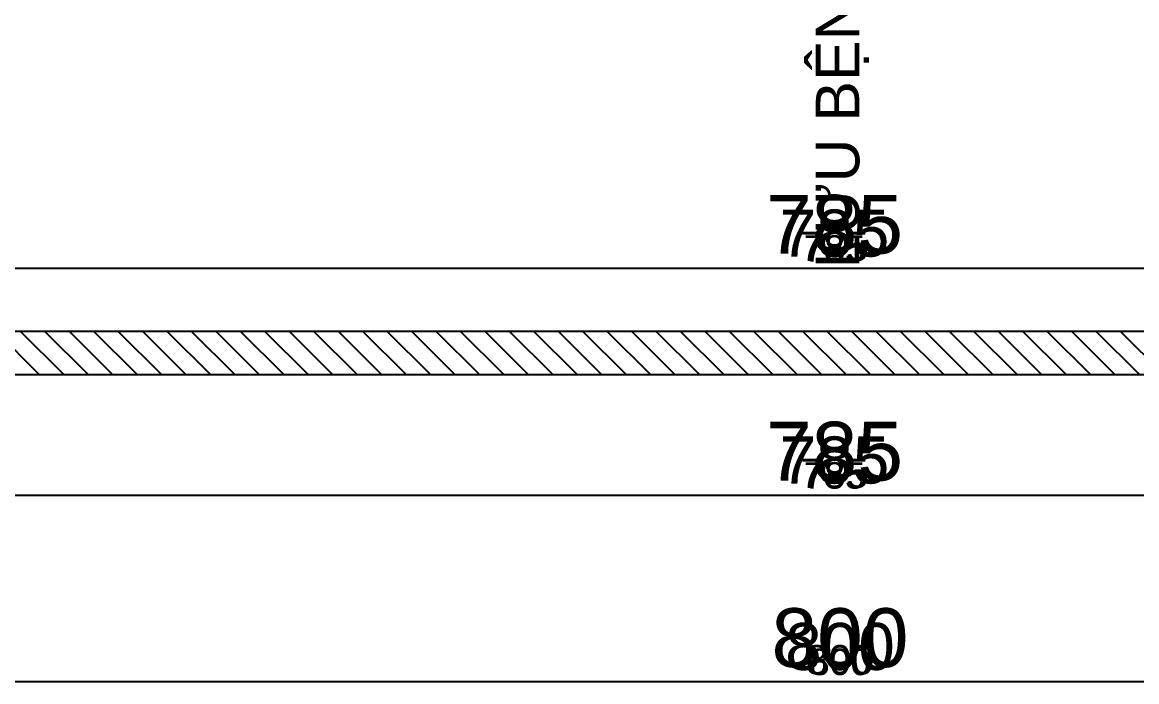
# Model space of a CAD drawing. Header units: millimetres. Extents: x -26398 to 135532, y -376633 to 43268.
# Drawn here: x 43300 to 43811, y -148121 to -147818 of the extents above; entities that cross this region are included whole.
import ezdxf
from ezdxf.enums import TextEntityAlignment as Align

# ---------------------------------------------------------------- set-up
doc = ezdxf.new("R2010")
doc.units = ezdxf.units.MM
for name, color, linetype in [('DIM', 7, 'Continuous'), ('DIM @ 10', 7, 'Continuous'), ('DIM @ 4.5', 7, 'Continuous'), ('DIM @ 5', 7, 'Continuous'), ('DIM @ 8', 7, 'Continuous'), ('TƯỜNG', 52, 'Continuous')]:
    doc.layers.add(name, color=color, linetype=linetype)
doc.styles.get("Standard").update_dxf_attribs({"font": 'arial.ttf'})
doc.dimstyles.new('SCALE dimmatbang', dxfattribs={"dimscale": 70, "dimtxt": 2.7, "dimasz": 1.4, "dimexe": 1.7, "dimexo": 0.7, "dimtad": 1, "dimtoh": 1, "dimdec": 1, "dimtxsty": 'Standard', "dimblk": 'ARCHTICK', "dimcen": 2.5, "dimclrd": 1, "dimclre": 256, "dimadec": 0, "dimazin": 0, "dimtfac": 1, "dimtdec": 1, "dimtmove": 0, "dimatfit": 3, "dimfxl": 1, "dimarcsym": 0})

# ---------------------------------------------------------------- blocks, each defined once
blk = doc.blocks.new('_ArchTick')
at = {"color": 0, "linetype": 'ByBlock', "const_width": 0.15}
blk.add_lwpolyline([(-0.5, -0.5), (0.5, 0.5)], dxfattribs=at)
blk = doc.blocks.new('*D5963')
at = {"layer": 'DEFPOINTS', "color": 0, "transparency": 16777216}
for p in [(43280, -147980.16), (44065, -147980.16), (44065, -148035.42)]:
    blk.add_point(p, dxfattribs=at)
at = {"layer": 'DIM', "lineweight": -2, "transparency": 16777216}
for p, q in [((43280, -147983.31), (43280, -148043.07)), ((44065, -147983.31), (44065, -148043.07))]:
    blk.add_line(p, q, dxfattribs=at)
at = {"layer": 'DIM', "color": 1, "lineweight": -2, "transparency": 16777216}
blk.add_line((43280, -148035.42), (44065, -148035.42), dxfattribs=at)
at = {"layer": 'DIM', "color": 1, "lineweight": -2, "transparency": 16777216, "xscale": 6.3, "yscale": 6.3, "zscale": 6.3, "rotation": 180}
blk.add_blockref('_ArchTick', (43280, -148035.42), dxfattribs=at)
at = {"layer": 'DIM', "color": 1, "lineweight": -2, "transparency": 16777216, "xscale": 6.3, "yscale": 6.3, "zscale": 6.3}
blk.add_blockref('_ArchTick', (44065, -148035.42), dxfattribs=at)
at = {"layer": 'DIM', "color": 0, "transparency": 16777216, "insert": (43672.5, -148026.4), "char_height": 12.15, "attachment_point": 5}
blk.add_mtext('785', dxfattribs=at)
blk = doc.blocks.new('*D5964')
at = {"layer": 'DEFPOINTS', "color": 0, "transparency": 16777216}
for p in [(43280, -147980.16), (44065, -147980.16), (44065, -148035.42)]:
    blk.add_point(p, dxfattribs=at)
at = {"layer": 'DIM', "lineweight": -2, "transparency": 16777216}
for p, q in [((43280, -147987.16), (43280, -148052.42)), ((44065, -147987.16), (44065, -148052.42))]:
    blk.add_line(p, q, dxfattribs=at)
at = {"layer": 'DIM', "color": 1, "lineweight": -2, "transparency": 16777216}
blk.add_line((43280, -148035.42), (44065, -148035.42), dxfattribs=at)
at = {"layer": 'DIM', "color": 1, "lineweight": -2, "transparency": 16777216, "xscale": 14, "yscale": 14, "zscale": 14, "rotation": 180}
blk.add_blockref('_ArchTick', (43280, -148035.42), dxfattribs=at)
at = {"layer": 'DIM', "color": 1, "lineweight": -2, "transparency": 16777216, "xscale": 14, "yscale": 14, "zscale": 14}
blk.add_blockref('_ArchTick', (44065, -148035.42), dxfattribs=at)
at = {"layer": 'DIM', "color": 0, "transparency": 16777216, "insert": (43672.5, -148015.38), "char_height": 27, "attachment_point": 5}
blk.add_mtext('785', dxfattribs=at)
blk = doc.blocks.new('*D5965')
at = {"layer": 'DEFPOINTS', "color": 0, "transparency": 16777216}
for p in [(43280, -147980.16), (44065, -147980.16), (44065, -148035.42)]:
    blk.add_point(p, dxfattribs=at)
at = {"layer": 'DIM', "lineweight": -2, "transparency": 16777216}
for p, q in [((43280, -147985.76), (43280, -148049.02)), ((44065, -147985.76), (44065, -148049.02))]:
    blk.add_line(p, q, dxfattribs=at)
at = {"layer": 'DIM', "color": 1, "lineweight": -2, "transparency": 16777216}
blk.add_line((43280, -148035.42), (44065, -148035.42), dxfattribs=at)
at = {"layer": 'DIM', "color": 1, "lineweight": -2, "transparency": 16777216, "xscale": 11.2, "yscale": 11.2, "zscale": 11.2, "rotation": 180}
blk.add_blockref('_ArchTick', (43280, -148035.42), dxfattribs=at)
at = {"layer": 'DIM', "color": 1, "lineweight": -2, "transparency": 16777216, "xscale": 11.2, "yscale": 11.2, "zscale": 11.2}
blk.add_blockref('_ArchTick', (44065, -148035.42), dxfattribs=at)
at = {"layer": 'DIM', "color": 0, "transparency": 16777216, "insert": (43672.5, -148019.39), "char_height": 21.6, "attachment_point": 5}
blk.add_mtext('785', dxfattribs=at)
blk = doc.blocks.new('*D5966')
at = {"layer": 'DEFPOINTS', "color": 0, "transparency": 16777216}
for p in [(43280, -147980.16), (44065, -147980.16), (44065, -148035.42)]:
    blk.add_point(p, dxfattribs=at)
at = {"layer": 'DIM', "lineweight": -2, "transparency": 16777216}
for p, q in [((43280, -147983.66), (43280, -148043.92)), ((44065, -147983.66), (44065, -148043.92))]:
    blk.add_line(p, q, dxfattribs=at)
at = {"layer": 'DIM', "color": 1, "lineweight": -2, "transparency": 16777216}
blk.add_line((43280, -148035.42), (44065, -148035.42), dxfattribs=at)
at = {"layer": 'DIM', "color": 1, "lineweight": -2, "transparency": 16777216, "xscale": 7, "yscale": 7, "zscale": 7, "rotation": 180}
blk.add_blockref('_ArchTick', (43280, -148035.42), dxfattribs=at)
at = {"layer": 'DIM', "color": 1, "lineweight": -2, "transparency": 16777216, "xscale": 7, "yscale": 7, "zscale": 7}
blk.add_blockref('_ArchTick', (44065, -148035.42), dxfattribs=at)
at = {"layer": 'DIM', "color": 0, "transparency": 16777216, "insert": (43672.5, -148025.4), "char_height": 13.5, "attachment_point": 5}
blk.add_mtext('785', dxfattribs=at)
blk = doc.blocks.new('*D5988')
at = {"layer": 'DEFPOINTS', "color": 0, "transparency": 16777216}
for p in [(43275, -147980.16), (44075, -147980.16), (43275, -148121.04)]:
    blk.add_point(p, dxfattribs=at)
at = {"layer": 'DIM', "lineweight": -2, "transparency": 16777216}
for p, q in [((43275, -147983.31), (43275, -148128.69)), ((44075, -147983.31), (44075, -148128.69))]:
    blk.add_line(p, q, dxfattribs=at)
at = {"layer": 'DIM', "color": 1, "lineweight": -2, "transparency": 16777216}
blk.add_line((44075, -148121.04), (43275, -148121.04), dxfattribs=at)
at = {"layer": 'DIM', "color": 1, "lineweight": -2, "transparency": 16777216, "xscale": 6.3, "yscale": 6.3, "zscale": 6.3, "rotation": 180}
blk.add_blockref('_ArchTick', (43275, -148121.04), dxfattribs=at)
at = {"layer": 'DIM', "color": 1, "lineweight": -2, "transparency": 16777216, "xscale": 6.3, "yscale": 6.3, "zscale": 6.3}
blk.add_blockref('_ArchTick', (44075, -148121.04), dxfattribs=at)
at = {"layer": 'DIM', "color": 0, "transparency": 16777216, "insert": (43675, -148112.03), "char_height": 12.15, "attachment_point": 5}
blk.add_mtext('800', dxfattribs=at)
blk = doc.blocks.new('*D5989')
at = {"layer": 'DEFPOINTS', "color": 0, "transparency": 16777216}
for p in [(43275, -147980.16), (44075, -147980.16), (43275, -148121.04)]:
    blk.add_point(p, dxfattribs=at)
at = {"layer": 'DIM', "lineweight": -2, "transparency": 16777216}
for p, q in [((43275, -147987.16), (43275, -148138.04)), ((44075, -147987.16), (44075, -148138.04))]:
    blk.add_line(p, q, dxfattribs=at)
at = {"layer": 'DIM', "color": 1, "lineweight": -2, "transparency": 16777216}
blk.add_line((44075, -148121.04), (43275, -148121.04), dxfattribs=at)
at = {"layer": 'DIM', "color": 1, "lineweight": -2, "transparency": 16777216, "xscale": 14, "yscale": 14, "zscale": 14, "rotation": 180}
blk.add_blockref('_ArchTick', (43275, -148121.04), dxfattribs=at)
at = {"layer": 'DIM', "color": 1, "lineweight": -2, "transparency": 16777216, "xscale": 14, "yscale": 14, "zscale": 14}
blk.add_blockref('_ArchTick', (44075, -148121.04), dxfattribs=at)
at = {"layer": 'DIM', "color": 0, "transparency": 16777216, "insert": (43675, -148101.01), "char_height": 27, "attachment_point": 5}
blk.add_mtext('800', dxfattribs=at)
blk = doc.blocks.new('*D5990')
at = {"layer": 'DEFPOINTS', "color": 0, "transparency": 16777216}
for p in [(43275, -147980.16), (44075, -147980.16), (43275, -148121.04)]:
    blk.add_point(p, dxfattribs=at)
at = {"layer": 'DIM', "lineweight": -2, "transparency": 16777216}
for p, q in [((43275, -147985.76), (43275, -148134.64)), ((44075, -147985.76), (44075, -148134.64))]:
    blk.add_line(p, q, dxfattribs=at)
at = {"layer": 'DIM', "color": 1, "lineweight": -2, "transparency": 16777216}
blk.add_line((44075, -148121.04), (43275, -148121.04), dxfattribs=at)
at = {"layer": 'DIM', "color": 1, "lineweight": -2, "transparency": 16777216, "xscale": 11.2, "yscale": 11.2, "zscale": 11.2, "rotation": 180}
blk.add_blockref('_ArchTick', (43275, -148121.04), dxfattribs=at)
at = {"layer": 'DIM', "color": 1, "lineweight": -2, "transparency": 16777216, "xscale": 11.2, "yscale": 11.2, "zscale": 11.2}
blk.add_blockref('_ArchTick', (44075, -148121.04), dxfattribs=at)
at = {"layer": 'DIM', "color": 0, "transparency": 16777216, "insert": (43675, -148105.01), "char_height": 21.6, "attachment_point": 5}
blk.add_mtext('800', dxfattribs=at)
blk = doc.blocks.new('*D5991')
at = {"layer": 'DEFPOINTS', "color": 0, "transparency": 16777216}
for p in [(43275, -147980.16), (44075, -147980.16), (43275, -148121.04)]:
    blk.add_point(p, dxfattribs=at)
at = {"layer": 'DIM', "lineweight": -2, "transparency": 16777216}
for p, q in [((43275, -147983.66), (43275, -148129.54)), ((44075, -147983.66), (44075, -148129.54))]:
    blk.add_line(p, q, dxfattribs=at)
at = {"layer": 'DIM', "color": 1, "lineweight": -2, "transparency": 16777216}
blk.add_line((44075, -148121.04), (43275, -148121.04), dxfattribs=at)
at = {"layer": 'DIM', "color": 1, "lineweight": -2, "transparency": 16777216, "xscale": 7, "yscale": 7, "zscale": 7, "rotation": 180}
blk.add_blockref('_ArchTick', (43275, -148121.04), dxfattribs=at)
at = {"layer": 'DIM', "color": 1, "lineweight": -2, "transparency": 16777216, "xscale": 7, "yscale": 7, "zscale": 7}
blk.add_blockref('_ArchTick', (44075, -148121.04), dxfattribs=at)
at = {"layer": 'DIM', "color": 0, "transparency": 16777216, "insert": (43675, -148111.02), "char_height": 13.5, "attachment_point": 5}
blk.add_mtext('800', dxfattribs=at)
blk = doc.blocks.new('*D6198')
at = {"layer": 'DEFPOINTS', "color": 0, "transparency": 16777216}
for p in [(43280, -147931.22), (43280, -147943.96), (44065, -147943.96)]:
    blk.add_point(p, dxfattribs=at)
at = {"layer": 'DIM', "lineweight": -2, "transparency": 16777216}
for p, q in [((43280, -147940.81), (43280, -147923.57)), ((44065, -147940.81), (44065, -147923.57))]:
    blk.add_line(p, q, dxfattribs=at)
at = {"layer": 'DIM', "color": 1, "lineweight": -2, "transparency": 16777216}
blk.add_line((44065, -147931.22), (43280, -147931.22), dxfattribs=at)
at = {"layer": 'DIM', "color": 1, "lineweight": -2, "transparency": 16777216, "xscale": 6.3, "yscale": 6.3, "zscale": 6.3, "rotation": 180}
blk.add_blockref('_ArchTick', (43280, -147931.22), dxfattribs=at)
at = {"layer": 'DIM', "color": 1, "lineweight": -2, "transparency": 16777216, "xscale": 6.3, "yscale": 6.3, "zscale": 6.3}
blk.add_blockref('_ArchTick', (44065, -147931.22), dxfattribs=at)
at = {"layer": 'DIM', "color": 0, "transparency": 16777216, "insert": (43672.5, -147922.2), "char_height": 12.15, "attachment_point": 5}
blk.add_mtext('785', dxfattribs=at)
blk = doc.blocks.new('*D6199')
at = {"layer": 'DEFPOINTS', "color": 0, "transparency": 16777216}
for p in [(43280, -147931.22), (43280, -147943.96), (44065, -147943.96)]:
    blk.add_point(p, dxfattribs=at)
at = {"layer": 'DIM', "lineweight": -2, "transparency": 16777216}
for p, q in [((43280, -147936.96), (43280, -147914.22)), ((44065, -147936.96), (44065, -147914.22))]:
    blk.add_line(p, q, dxfattribs=at)
at = {"layer": 'DIM', "color": 1, "lineweight": -2, "transparency": 16777216}
blk.add_line((44065, -147931.22), (43280, -147931.22), dxfattribs=at)
at = {"layer": 'DIM', "color": 1, "lineweight": -2, "transparency": 16777216, "xscale": 14, "yscale": 14, "zscale": 14, "rotation": 180}
blk.add_blockref('_ArchTick', (43280, -147931.22), dxfattribs=at)
at = {"layer": 'DIM', "color": 1, "lineweight": -2, "transparency": 16777216, "xscale": 14, "yscale": 14, "zscale": 14}
blk.add_blockref('_ArchTick', (44065, -147931.22), dxfattribs=at)
at = {"layer": 'DIM', "color": 0, "transparency": 16777216, "insert": (43672.5, -147911.18), "char_height": 27, "attachment_point": 5}
blk.add_mtext('785', dxfattribs=at)
blk = doc.blocks.new('*D6200')
at = {"layer": 'DEFPOINTS', "color": 0, "transparency": 16777216}
for p in [(43280, -147931.22), (43280, -147943.96), (44065, -147943.96)]:
    blk.add_point(p, dxfattribs=at)
at = {"layer": 'DIM', "lineweight": -2, "transparency": 16777216}
for p, q in [((43280, -147938.36), (43280, -147917.62)), ((44065, -147938.36), (44065, -147917.62))]:
    blk.add_line(p, q, dxfattribs=at)
at = {"layer": 'DIM', "color": 1, "lineweight": -2, "transparency": 16777216}
blk.add_line((44065, -147931.22), (43280, -147931.22), dxfattribs=at)
at = {"layer": 'DIM', "color": 1, "lineweight": -2, "transparency": 16777216, "xscale": 11.2, "yscale": 11.2, "zscale": 11.2, "rotation": 180}
blk.add_blockref('_ArchTick', (43280, -147931.22), dxfattribs=at)
at = {"layer": 'DIM', "color": 1, "lineweight": -2, "transparency": 16777216, "xscale": 11.2, "yscale": 11.2, "zscale": 11.2}
blk.add_blockref('_ArchTick', (44065, -147931.22), dxfattribs=at)
at = {"layer": 'DIM', "color": 0, "transparency": 16777216, "insert": (43672.5, -147915.19), "char_height": 21.6, "attachment_point": 5}
blk.add_mtext('785', dxfattribs=at)
blk = doc.blocks.new('*D6201')
at = {"layer": 'DEFPOINTS', "color": 0, "transparency": 16777216}
for p in [(43280, -147931.22), (43280, -147943.96), (44065, -147943.96)]:
    blk.add_point(p, dxfattribs=at)
at = {"layer": 'DIM', "lineweight": -2, "transparency": 16777216}
for p, q in [((43280, -147940.46), (43280, -147922.72)), ((44065, -147940.46), (44065, -147922.72))]:
    blk.add_line(p, q, dxfattribs=at)
at = {"layer": 'DIM', "color": 1, "lineweight": -2, "transparency": 16777216}
blk.add_line((44065, -147931.22), (43280, -147931.22), dxfattribs=at)
at = {"layer": 'DIM', "color": 1, "lineweight": -2, "transparency": 16777216, "xscale": 7, "yscale": 7, "zscale": 7, "rotation": 180}
blk.add_blockref('_ArchTick', (43280, -147931.22), dxfattribs=at)
at = {"layer": 'DIM', "color": 1, "lineweight": -2, "transparency": 16777216, "xscale": 7, "yscale": 7, "zscale": 7}
blk.add_blockref('_ArchTick', (44065, -147931.22), dxfattribs=at)
at = {"layer": 'DIM', "color": 0, "transparency": 16777216, "insert": (43672.5, -147921.2), "char_height": 13.5, "attachment_point": 5}
blk.add_mtext('785', dxfattribs=at)
blk = doc.blocks.new('*U8894')
at = {"layer": 'DIM @ 10'}
dim = blk.add_linear_dim(base=(44065, -148035.42), p1=(43280, -147980.16), p2=(44065, -147980.16), angle=180, dimstyle='SCALE dimmatbang', override={"dimscale": 10, "dimtix": 0, "dimtofl": 1, "dimtmove": 0, "dimatfit": 3}, dxfattribs=at)
dim.commit()
dim.dimension.update_dxf_attribs({"geometry": '*D5964', "text_midpoint": (43672.5, -148015.38)})
at = {"layer": 'DIM @ 4.5'}
dim = blk.add_linear_dim(base=(44065, -148035.42), p1=(43280, -147980.16), p2=(44065, -147980.16), angle=180, dimstyle='SCALE dimmatbang', override={"dimscale": 4.5, "dimtix": 0, "dimtofl": 1, "dimtmove": 0, "dimatfit": 3}, dxfattribs=at)
dim.commit()
dim.dimension.update_dxf_attribs({"geometry": '*D5963', "text_midpoint": (43672.5, -148026.4)})
at = {"layer": 'DIM @ 5'}
dim = blk.add_linear_dim(base=(44065, -148035.42), p1=(43280, -147980.16), p2=(44065, -147980.16), angle=180, dimstyle='SCALE dimmatbang', override={"dimscale": 5, "dimtix": 0, "dimtofl": 1, "dimtmove": 0, "dimatfit": 3}, dxfattribs=at)
dim.commit()
dim.dimension.update_dxf_attribs({"geometry": '*D5966', "text_midpoint": (43672.5, -148025.4)})
at = {"layer": 'DIM @ 8'}
dim = blk.add_linear_dim(base=(44065, -148035.42), p1=(43280, -147980.16), p2=(44065, -147980.16), angle=180, dimstyle='SCALE dimmatbang', override={"dimscale": 8, "dimtix": 0, "dimtofl": 1, "dimtmove": 0, "dimatfit": 3}, dxfattribs=at)
dim.commit()
dim.dimension.update_dxf_attribs({"geometry": '*D5965', "text_midpoint": (43672.5, -148019.39)})
blk = doc.blocks.new('*U8899')
at = {"layer": 'DIM @ 10'}
dim = blk.add_linear_dim(base=(43275, -148121.04), p1=(44075, -147980.16), p2=(43275, -147980.16), angle=180, dimstyle='SCALE dimmatbang', override={"dimscale": 10, "dimtix": 0, "dimtofl": 1, "dimtmove": 0, "dimatfit": 3}, dxfattribs=at)
dim.commit()
dim.dimension.update_dxf_attribs({"geometry": '*D5989', "text_midpoint": (43675, -148101.01)})
at = {"layer": 'DIM @ 4.5'}
dim = blk.add_linear_dim(base=(43275, -148121.04), p1=(44075, -147980.16), p2=(43275, -147980.16), angle=180, dimstyle='SCALE dimmatbang', override={"dimscale": 4.5, "dimtix": 0, "dimtofl": 1, "dimtmove": 0, "dimatfit": 3}, dxfattribs=at)
dim.commit()
dim.dimension.update_dxf_attribs({"geometry": '*D5988', "text_midpoint": (43675, -148112.03)})
at = {"layer": 'DIM @ 5'}
dim = blk.add_linear_dim(base=(43275, -148121.04), p1=(44075, -147980.16), p2=(43275, -147980.16), angle=180, dimstyle='SCALE dimmatbang', override={"dimscale": 5, "dimtix": 0, "dimtofl": 1, "dimtmove": 0, "dimatfit": 3}, dxfattribs=at)
dim.commit()
dim.dimension.update_dxf_attribs({"geometry": '*D5991', "text_midpoint": (43675, -148111.02)})
at = {"layer": 'DIM @ 8'}
dim = blk.add_linear_dim(base=(43275, -148121.04), p1=(44075, -147980.16), p2=(43275, -147980.16), angle=180, dimstyle='SCALE dimmatbang', override={"dimscale": 8, "dimtix": 0, "dimtofl": 1, "dimtmove": 0, "dimatfit": 3}, dxfattribs=at)
dim.commit()
dim.dimension.update_dxf_attribs({"geometry": '*D5990', "text_midpoint": (43675, -148105.01)})
blk = doc.blocks.new('*U8941')
at = {"layer": 'DIM @ 10'}
dim = blk.add_linear_dim(base=(43280, -147931.22), p1=(44065, -147943.96), p2=(43280, -147943.96), angle=180, dimstyle='SCALE dimmatbang', override={"dimscale": 10, "dimtix": 0, "dimtofl": 1, "dimtmove": 0, "dimatfit": 3}, dxfattribs=at)
dim.commit()
dim.dimension.update_dxf_attribs({"geometry": '*D6199', "text_midpoint": (43672.5, -147911.18)})
at = {"layer": 'DIM @ 4.5'}
dim = blk.add_linear_dim(base=(43280, -147931.22), p1=(44065, -147943.96), p2=(43280, -147943.96), angle=180, dimstyle='SCALE dimmatbang', override={"dimscale": 4.5, "dimtix": 0, "dimtofl": 1, "dimtmove": 0, "dimatfit": 3}, dxfattribs=at)
dim.commit()
dim.dimension.update_dxf_attribs({"geometry": '*D6198', "text_midpoint": (43672.5, -147922.2)})
at = {"layer": 'DIM @ 5'}
dim = blk.add_linear_dim(base=(43280, -147931.22), p1=(44065, -147943.96), p2=(43280, -147943.96), angle=180, dimstyle='SCALE dimmatbang', override={"dimscale": 5, "dimtix": 0, "dimtofl": 1, "dimtmove": 0, "dimatfit": 3}, dxfattribs=at)
dim.commit()
dim.dimension.update_dxf_attribs({"geometry": '*D6201', "text_midpoint": (43672.5, -147921.2)})
at = {"layer": 'DIM @ 8'}
dim = blk.add_linear_dim(base=(43280, -147931.22), p1=(44065, -147943.96), p2=(43280, -147943.96), angle=180, dimstyle='SCALE dimmatbang', override={"dimscale": 8, "dimtix": 0, "dimtofl": 1, "dimtmove": 0, "dimatfit": 3}, dxfattribs=at)
dim.commit()
dim.dimension.update_dxf_attribs({"geometry": '*D6200', "text_midpoint": (43672.5, -147915.19)})

msp = doc.modelspace()

# ---------------------------------------------------------------- hatches: boundary and pattern name
at = {"layer": 'TƯỜNG'}
h = msp.add_hatch(dxfattribs=at)
h.set_pattern_fill('ANSI31', color=256, scale=2.5, angle=90)
h.set_pattern_definition([(135, (39708.225, -158367.638), (-5.61266, -5.61266), [])])
h.paths.add_polyline_path([(42075, -147580.16), (42075, -147960.16), (42085, -147960.16), (42085, -147590.16), (42670, -147590.16), (42670, -147960.16), (42680, -147960.16), (42680, -147590.16), (42970, -147590.16), (42970, -147960.16), (42980, -147960.16), (42980, -147590.16), (43270, -147590.16), (43270, -147960.16), (43280, -147960.16), (43280, -147590.16), (44065, -147590.16), (44065, -147960.16), (44075, -147960.16), (44075, -147590.16), (44655, -147590.16), (44655, -147580.16), (44075, -147580.16), (42675, -147580.16)], flags=17)
h.paths.add_polyline_path([(42685, -147370.16), (42685, -147000.16), (42675, -147000.16), (42675, -147370.16), (42085, -147370.16), (42085, -147000.16), (42075, -147000.16), (42075, -147380.16), (42675, -147380.16), (43675, -147380.16), (44655, -147380.16), (44655, -147370.16), (43685, -147370.16), (43685, -147000.16), (43675, -147000.16), (43675, -147370.16)], flags=17)
h.paths.add_polyline_path([(41795, -147960.16), (41795, -147980.16), (44675, -147980.16), (44675, -146980.16), (41775, -146980.16), (41775, -147960.16), (41795, -147960.16), (41795, -147000.16), (44655, -147000.16), (44655, -147960.16)])
h.paths.add_polyline_path([(41775, -147960.16), (41775, -147980.16), (41795, -147980.16), (41795, -147960.16)], flags=17)

# ---------------------------------------------------------------- linework, layer by layer
for p, q in [((44655, -147960.16), (41775, -147960.16)), ((44675, -147980.16), (41775, -147980.16))]:
    msp.add_line(p, q, dxfattribs=at)
msp.add_lwpolyline([(41775, -147980.16), (41775, -146980.16), (44675, -146980.16), (44675, -147980.16)], close=True, dxfattribs=at)

# ---------------------------------------------------------------- block references
at = {"layer": 'DIM'}
for name in ['*U8941', '*U8899', '*U8894']:
    msp.add_blockref(name, (0, 0), dxfattribs=at)

# ---------------------------------------------------------------- texts
msp.add_text('LƯU BỆNH 20 GIƯỜNG', height=20, rotation=90).set_placement((43673.88, -147775.79), align=Align.MIDDLE_CENTER)

doc.saveas('drawing.dxf')
